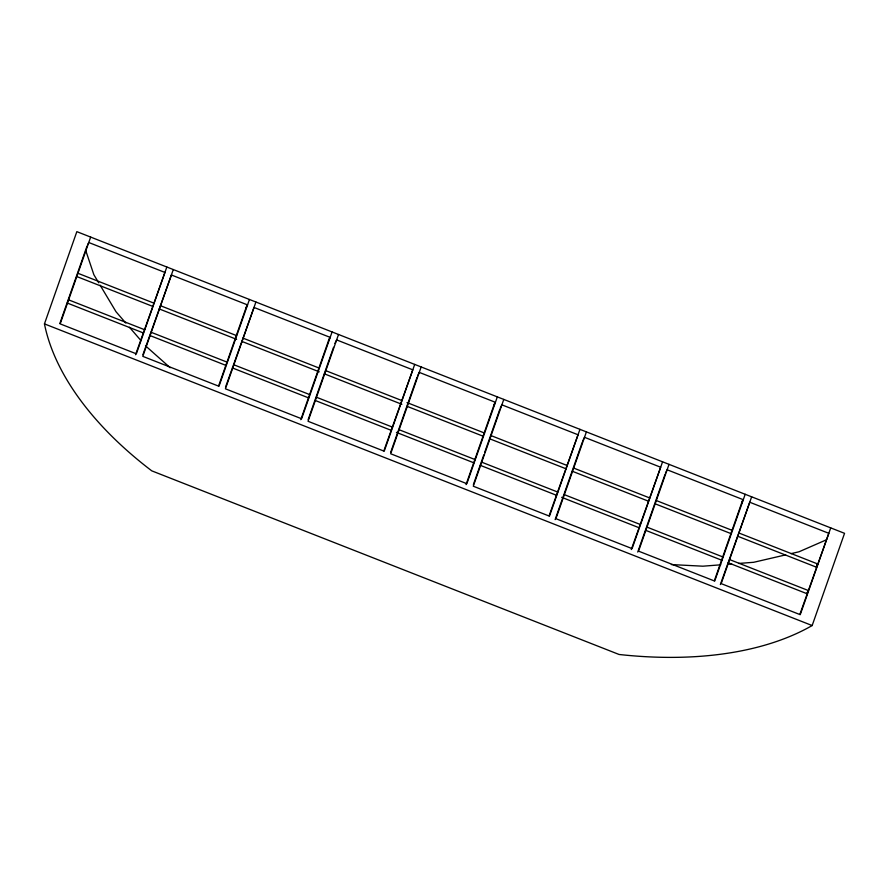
<?xml version="1.0" encoding="UTF-8"?>
<svg xmlns="http://www.w3.org/2000/svg" width="889" height="889" viewBox="0 0 889 889"><rect width="100%" height="100%" fill="white"/><g stroke="black" fill="none" stroke-linecap="round" stroke-linejoin="round"><path stroke-width="1.33" d="M808.212 590.507L806.945 593.696L808.201 590.474L729.447 559.525M817.547 563.937L816.28 567.126L817.536 563.904L738.781 532.956M44.45 323.885L76.843 231.651L844.55 533.322L812.157 625.545A333.531 187.09 19.4 0 1 619.055 654.471L151.763 470.848A333.531 187.09 19.4 0 1 44.45 323.885L812.157 625.545M59.83 323.529L87.044 246.031M90.667 237.085L60.185 323.885L136.35 353.822L166.832 267.022M135.539 354.755L164.932 272.445L88.767 242.508L87.622 244.853M142.907 354.711L171.388 274.979L247.553 304.905L245.842 308.427M173.288 269.556L142.807 356.356L218.972 386.282L249.453 299.482M218.616 385.926L246.597 306.261M225.528 387.171L254.01 307.45L330.175 337.376L328.463 340.887M255.91 302.016L225.428 388.815L301.593 418.752L332.086 331.953M300.793 419.686L329.219 338.72M308.15 419.641L333.553 347.299M338.531 334.486L308.05 421.286L384.215 451.212L414.707 364.412M383.859 450.856L412.796 369.835L336.631 339.909L334.92 343.432M390.771 452.101L417.085 377.192M421.164 366.957L390.671 453.757L466.836 483.683L497.329 396.883M466.036 484.616L494.473 403.65M473.393 484.572L483.827 454.857M484.738 452.279L499.707 409.651M503.785 399.417L473.292 486.216L549.469 516.153L579.95 429.343M549.113 515.787L578.039 434.777L501.874 404.839L500.163 408.362M555.114 519.621L582.328 442.122M586.407 431.887L555.914 518.687L632.09 548.613L662.572 461.813M631.279 549.546L660.671 467.236L584.495 437.31L582.784 440.822M637.735 552.08L664.95 474.582M669.028 464.347L638.546 551.147L714.712 581.084L745.193 494.284M714.356 580.728L742.715 499.962M720.357 584.551L749.749 502.241L828.815 533.311L799.878 614.332M751.649 496.818L721.168 583.617L800.233 614.688L830.726 527.888M417.541 375.891L419.252 372.38L495.417 402.306L493.706 405.829M665.405 473.292L667.117 469.77L743.293 499.707L741.57 503.218M826.57 539.745L798.989 551.791L790.999 553.647M785.665 554.88L753.683 562.293L738.581 563.448M720.723 564.815L702.877 566.193L671.362 564.571M727.591 564.293L731.714 563.97M77.799 273.223L153.975 303.16M160.431 305.694L236.596 335.62M243.053 338.153L319.218 368.09M325.674 370.624L401.839 400.55M407.006 402.584L484.461 433.021M490.917 435.554L567.082 465.48M573.538 468.025L649.703 497.951M656.16 500.485L732.325 530.422M76.554 276.457L152.719 306.383M159.175 308.916L236.63 339.354M241.797 341.387L319.251 371.824M324.418 373.858L401.872 404.295M407.04 406.317L483.205 436.243M489.661 438.788L565.826 468.714M572.283 471.248L648.448 501.185M654.904 503.719L731.08 533.644M737.526 536.178L816.28 567.126M68.475 299.804L144.64 329.73M151.097 332.264L227.262 362.201M233.718 364.734L309.883 394.66M316.34 397.194L392.505 427.131M398.961 429.665L475.126 459.591M481.582 462.136L557.747 492.062M564.204 494.595L640.369 524.521M646.825 527.066L723.001 556.992M67.22 303.027L143.385 332.964M149.841 335.497L226.006 365.423M232.462 367.957L308.627 397.894M315.084 400.428L391.249 430.354M396.416 432.387L473.87 462.825M480.327 465.358L556.492 495.284M561.659 497.318L639.124 527.755M645.57 530.288L721.746 560.226M728.202 562.759L806.945 593.696M170.177 367.713L145.496 345.81M125.838 323.085L116.003 311.717L100.09 285.125M129.416 327.219L141.029 340.643M98.712 282.813L93.867 274.723L85.566 249.976"/></g></svg>
